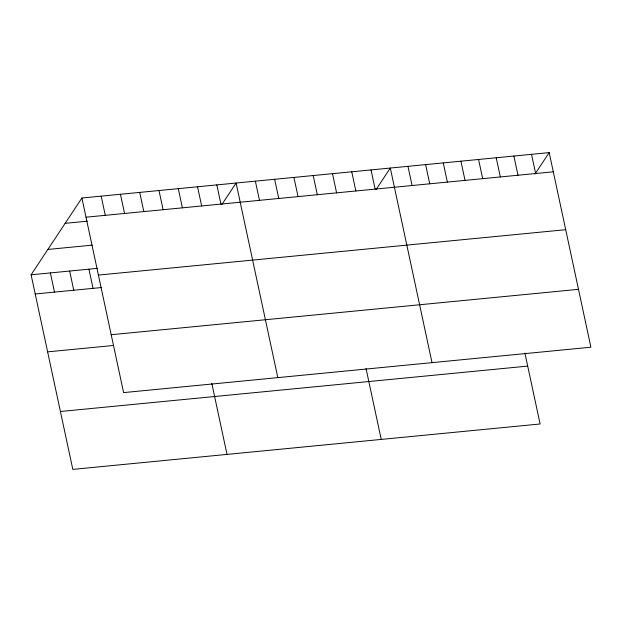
<?xml version="1.0" encoding="UTF-8"?>
<svg xmlns="http://www.w3.org/2000/svg" width="622" height="622" viewBox="0 0 622 622"><rect width="100%" height="100%" fill="white"/><g stroke="black" fill="none" stroke-linecap="round" stroke-linejoin="round"><path stroke-width="0.93" d="M524.906 353.063L540.106 423.986L72.821 469.385L31.1 274.792L81.894 198.014L549.179 152.615L590.9 347.208L123.607 392.606L81.894 198.014M221.953 204.413L236.096 183.031L277.816 377.624M376.162 189.43L390.305 168.049L432.018 362.642M535.044 173.997L549.179 152.615M86.007 217.202L553.3 171.804M65.131 223.345L87.298 221.191M47.863 249.453L92.196 245.146M31.1 274.792L97.6 268.331M98.416 275.079L565.709 229.689M35.213 293.981L101.713 287.519M111.198 334.722L578.491 289.331M47.622 351.858L113.157 345.498M60.404 411.5L527.697 366.109M531.53 154.334L535.643 173.522M513.873 156.052L517.994 175.233M496.224 157.763L500.337 176.951M478.567 159.481L482.68 178.669M460.918 161.191L465.031 180.38M443.261 162.91L447.373 182.098M425.611 164.62L429.724 183.809M407.954 166.338L412.067 185.527M371.031 169.923L375.144 189.111M351.749 171.796L355.862 190.985M332.475 173.67L336.588 192.859M366.024 368.496L381.232 439.42M313.2 175.544L317.313 194.733M293.926 177.418L298.039 196.599M274.652 179.284L278.765 198.472M255.37 181.157L259.483 200.346M216.821 184.905L220.934 204.094M197.547 186.779L201.66 205.968M178.273 188.653L182.386 207.834M211.814 383.471L227.022 454.402M158.991 190.519L163.104 209.707M139.717 192.392L143.83 211.581M120.443 194.266L124.555 213.455M101.168 196.14L105.281 215.329M88.93 269.171L93.043 288.359M69.648 271.044L73.761 290.233M50.374 272.918L54.487 292.107"/></g></svg>
